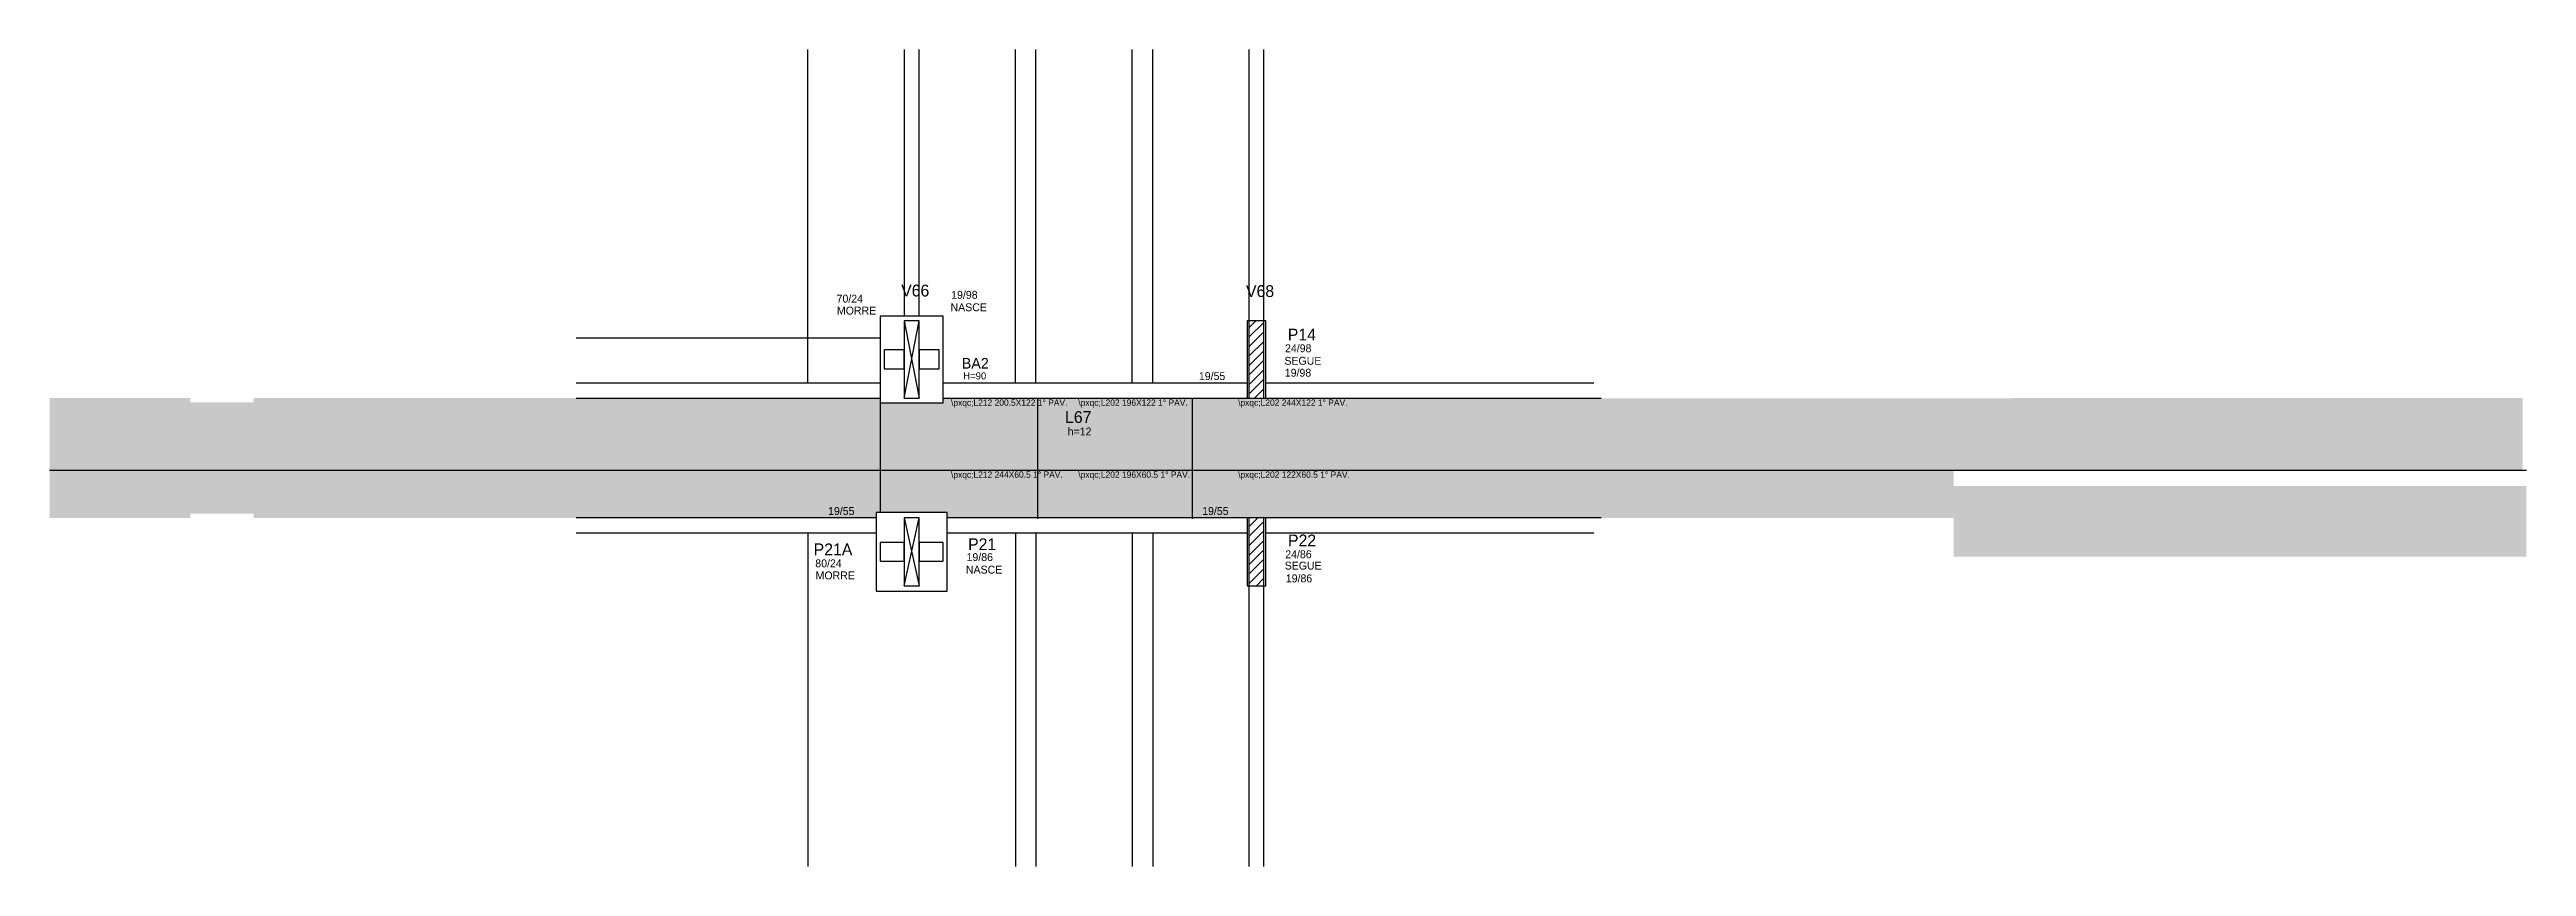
# Model space of a CAD drawing. Header units: metres. Extents: x 4036 to 7175, y 2084 to 3120.
import ezdxf

# ---------------------------------------------------------------- set-up
doc = ezdxf.new("R2010")
doc.units = ezdxf.units.M
for name, color, linetype in [('1', 7, 'Continuous'), ('3', 7, 'Continuous'), ('4', 7, 'Continuous'), ('7', 7, 'Continuous'), ('AUX00', 7, 'Continuous'), ('Painéis', 7, 'Continuous'), ('REAPROVEITAMENTO', 7, 'Continuous')]:
    doc.layers.add(name, color=color, linetype=linetype)

msp = doc.modelspace()

# ---------------------------------------------------------------- hatches: boundary and pattern name
at = {"layer": 'REAPROVEITAMENTO'}
h = msp.add_hatch(color=7, dxfattribs=at)
h.dxf.hatch_style = 1
h.paths.add_polyline_path([(7175.2, 2566.7), (6449.2, 2566.7), (6449.2, 2566.7), (6449.2, 2586.7), (6449.2, 2586.7), (7170.2, 2586.7), (7170.2, 2586.7), (7170.2, 2678.2), (7170.2, 2678.2), (5168.7, 2677.7), (5168.7, 2677.7), (5168.7, 2672.2), (5168.7, 2672.2), (5088.7, 2672.2), (5088.7, 2672.2), (5088.7, 2678.2), (5088.7, 2678.2), (4294.7, 2678.2), (4294.7, 2678.2), (4294.7, 2672.7), (4294.7, 2672.7), (4214.7, 2672.7), (4214.7, 2672.7), (4214.7, 2678.2), (4214.7, 2678.2), (4036.2, 2678.2), (4036.2, 2678.2), (4036.2, 2526.2), (4036.2, 2526.2), (4214.7, 2526.2), (4214.7, 2526.2), (4214.7, 2531.7), (4214.7, 2531.7), (4294.7, 2531.7), (4294.7, 2531.7), (4294.7, 2526.2), (4294.7, 2526.2), (5083.7, 2526.2), (5083.7, 2526.2), (5083.7, 2533.2), (5083.7, 2533.2), (5173.7, 2533.2), (5173.7, 2533.2), (5173.7, 2526.2), (5173.7, 2526.2), (6449.2, 2526.2), (6449.2, 2526.2), (6449.2, 2477.2), (6449.2, 2477.2), (7175.2, 2477.2), (7175.2, 2477.2), (7175.2, 2566.7)])

# ---------------------------------------------------------------- linework, layer by layer
at = {"layer": '1', "color": 7, "lineweight": 25}
for p, q in [((5119.2, 2678.2), (5138.2, 2776.2)), ((5119.2, 2776.2), (5138.2, 2678.2)), ((5119.2, 2440.2), (5138.2, 2526.2)), ((5119.2, 2526.2), (5138.2, 2440.2))]:
    msp.add_line(p, q, dxfattribs=at)
at = {"layer": '3', "color": 7, "lineweight": 25}
for p, q in [((5556.2, 2767.2), (5565.1, 2776.2)), ((5556.2, 2755.2), (5575.2, 2774.2)), ((5556.2, 2743.2), (5575.2, 2762.2)), ((5556.2, 2731.1), (5575.2, 2750.1)), ((5556.2, 2719.1), (5575.2, 2738.1)), ((5556.2, 2707.1), (5575.2, 2726.1)), ((5556.2, 2695.1), (5575.2, 2714.1)), ((5556.2, 2683), (5575.2, 2702)), ((5563.3, 2678.2), (5575.2, 2690)), ((5556.2, 2514.8), (5567.6, 2526.2)), ((5556.2, 2502.7), (5575.2, 2521.7)), ((5556.2, 2490.7), (5575.2, 2509.7)), ((5556.2, 2478.7), (5575.2, 2497.7)), ((5556.2, 2466.7), (5575.2, 2485.7)), ((5556.2, 2454.7), (5575.2, 2473.7)), ((5556.2, 2442.6), (5575.2, 2461.6)), ((5565.7, 2440.2), (5575.2, 2449.6))]:
    msp.add_line(p, q, dxfattribs=at)
for points in [[(5119.2, 3120.2), (5119.2, 2782.2)], [(5138.2, 2782.2), (5138.2, 3120.2)], [(5556.2, 3120.2), (5556.2, 2776.2)], [(5575.2, 2776.2), (5575.2, 3120.2)], [(5088.7, 2672.2), (5168.7, 2672.2), (5168.7, 2782.2), (5088.7, 2782.2), (5088.7, 2672.2)], [(5088.7, 2697.2), (4703.7, 2697.2)], [(4703.7, 2678.2), (5088.7, 2678.2)], [(5553.7, 2697.2), (5168.7, 2697.2)], [(5168.7, 2678.2), (5553.7, 2678.2)], [(5993.2, 2697.2), (5577.7, 2697.2)], [(5577.7, 2678.2), (6002.7, 2678.2)], [(5083.7, 2526.2), (4703.7, 2526.2)], [(5083.7, 2433.2), (5173.7, 2433.2), (5173.7, 2533.2), (5083.7, 2533.2), (5083.7, 2433.2)], [(5553.7, 2526.2), (5173.7, 2526.2)], [(6002.7, 2526.2), (5577.7, 2526.2)], [(4703.7, 2507.2), (5083.7, 2507.2)], [(5173.7, 2507.2), (5553.7, 2507.2)], [(5577.7, 2507.2), (5993.2, 2507.2)], [(5556.2, 2440.2), (5556.2, 2084.2)], [(5575.2, 2084.2), (5575.2, 2440.2)]]:
    msp.add_lwpolyline(points, dxfattribs=at)
at = {"layer": '7', "color": 7, "lineweight": 25}
for points in [[(5119.2, 2678.2), (5138.2, 2678.2), (5138.2, 2776.2), (5119.2, 2776.2), (5119.2, 2678.2)], [(5553.7, 2678.2), (5577.7, 2678.2), (5577.7, 2776.2), (5553.7, 2776.2), (5553.7, 2678.2)], [(5556.2, 2678.2), (5575.2, 2678.2), (5575.2, 2776.2), (5556.2, 2776.2), (5556.2, 2678.2)], [(5119.2, 2739.2), (5093.7, 2739.2), (5093.7, 2715.2), (5119.2, 2715.2), (5119.2, 2739.2)], [(5163.7, 2739.2), (5138.2, 2739.2), (5138.2, 2715.2), (5163.7, 2715.2), (5163.7, 2739.2)], [(5119.2, 2440.2), (5138.2, 2440.2), (5138.2, 2526.2), (5119.2, 2526.2), (5119.2, 2440.2)], [(5553.7, 2440.2), (5577.7, 2440.2), (5577.7, 2526.2), (5553.7, 2526.2), (5553.7, 2440.2)], [(5556.2, 2440.2), (5575.2, 2440.2), (5575.2, 2526.2), (5556.2, 2526.2), (5556.2, 2440.2)], [(5119.2, 2495.2), (5088.7, 2495.2), (5088.7, 2471.2), (5119.2, 2471.2), (5119.2, 2495.2)], [(5168.7, 2495.2), (5138.2, 2495.2), (5138.2, 2471.2), (5168.7, 2471.2), (5168.7, 2495.2)]]:
    msp.add_lwpolyline(points, dxfattribs=at)
at = {"layer": 'Painéis', "color": 7, "lineweight": 25}
for p, q in [((4997.1, 2697.2), (4997.1, 3120.2)), ((5260.2, 2697.2), (5260.2, 3120.2)), ((5286.2, 2697.2), (5286.2, 3120.2)), ((5408.2, 2697.2), (5408.2, 3120.2)), ((5434.2, 2697.2), (5434.2, 3120.2)), ((5088.7, 2754.2), (4703.7, 2754.2)), ((5088.7, 2672.2), (5088.7, 2533.2)), ((5288.2, 2678.2), (5288.2, 2525.2)), ((5484.2, 2678.2), (5484.2, 2525.2)), ((4036.2, 2586.7), (7175.2, 2586.7)), ((4997.1, 2507.2), (4997.1, 2084.2)), ((5260.2, 2507.2), (5260.2, 2084.2)), ((5286.2, 2507.2), (5286.2, 2084.2)), ((5408.2, 2507.2), (5408.2, 2084.2)), ((5434.2, 2507.2), (5434.2, 2084.2))]:
    msp.add_line(p, q, dxfattribs=at)

# ---------------------------------------------------------------- texts
at = {"layer": '3', "color": 7, "lineweight": 25}
for s, height, p in [('70/24', 10, (5033.6, 2799.3)), ('MORRE', 10, (5034, 2784.1)), ('NASCE', 10, (5178, 2788.3)), ('19/98', 10, (5178.8, 2804.1)), ('24/98', 10, (5601.9, 2736.3)), ('H=90', 9, (5194.1, 2701.8)), ('19/55', 10, (5492.7, 2701)), ('SEGUE', 10, (5601.1, 2720.4)), ('19/98', 10, (5601.6, 2705.3)), ('h=12', 10, (5326.5, 2630.8)), ('19/55', 10, (5022.8, 2529.9)), ('19/55', 10, (5496.9, 2529.9)), ('19/86', 10, (5198.3, 2471.5)), ('24/86', 10, (5602.2, 2475.1)), ('80/24', 10, (5006.6, 2463.6)), ('MORRE', 10, (5007, 2448.3)), ('NASCE', 10, (5197.5, 2455.6)), ('SEGUE', 10, (5601.5, 2460.7)), ('19/86', 10, (5602.9, 2444.5))]:
    msp.add_text(s, height=height, dxfattribs=at).set_placement(p)
at = {"layer": '4', "color": 7, "lineweight": 25}
for s, height, p in [('V66', 15, (5115.4, 2807)), ('V68', 15, (5552.4, 2806.3)), ('P14', 15, (5605.4, 2751.2)), ('BA2', 13.5, (5192.3, 2715.5)), ('L67', 15, (5323.1, 2646.6)), ('P21A', 15, (5004.5, 2478.8)), ('P21', 15, (5200.2, 2485.3)), ('P22', 15, (5605.6, 2490.1))]:
    msp.add_text(s, height=height, dxfattribs=at).set_placement(p)
at = {"layer": 'AUX00', "color": 7, "lineweight": 25}
for s, p in [('\\pxqc;L212^J200.5X122^J1° PAV.', (5178.5, 2668.4)), ('\\pxqc;L202^J196X122^J1° PAV.', (5339.9, 2668.4)), ('\\pxqc;L202^J244X122^J1° PAV.', (5542.4, 2668.4)), ('\\pxqc;L212^J244X60.5^J1° PAV.', (5178.5, 2577.1)), ('\\pxqc;L202^J196X60.5^J1° PAV.', (5339.9, 2577.1)), ('\\pxqc;L202^J122X60.5^J1° PAV.', (5542.4, 2577.1))]:
    msp.add_text(s, height=8, dxfattribs=at).set_placement(p)

doc.saveas('drawing.dxf')
